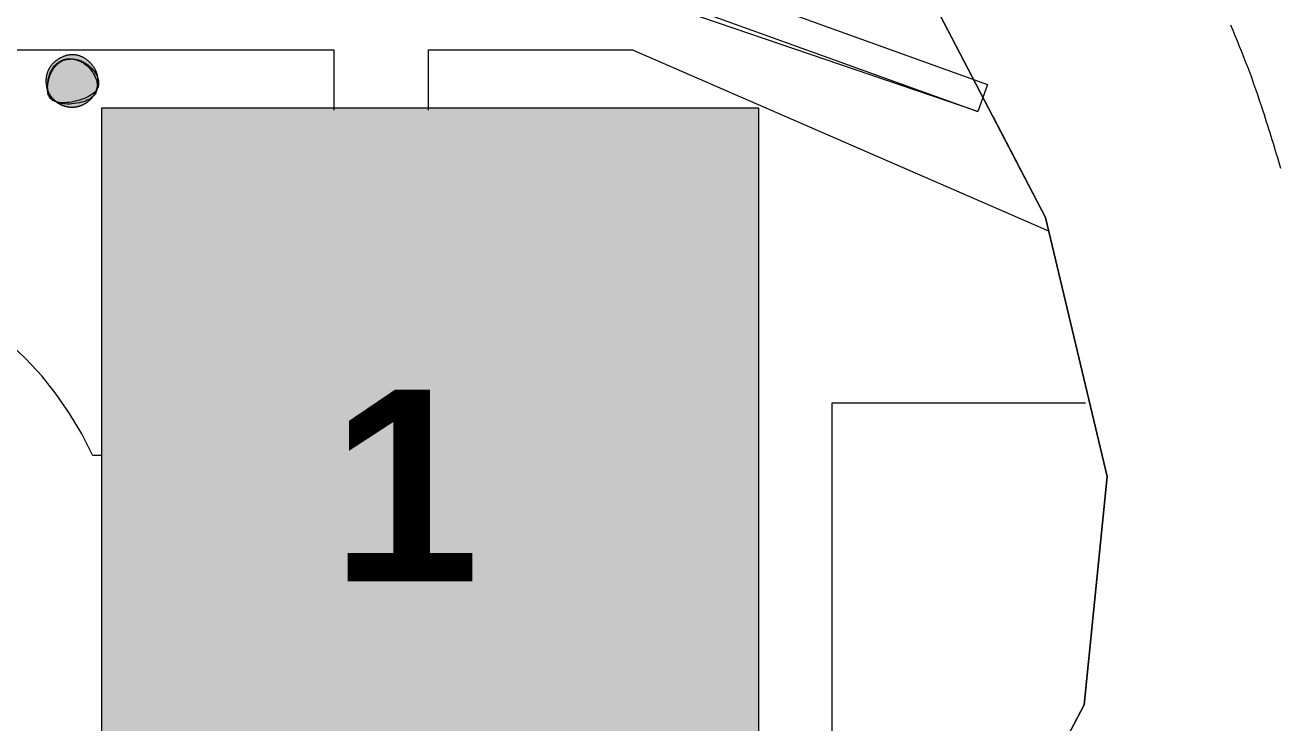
# Model space of a CAD drawing. Header units: metres. Extents: x 0.003 to 0.843, y 0.003 to 0.597.
# Drawn here: x 0.18474 to 0.2044, y 0.48256 to 0.49347 of the extents above; entities that cross this region are included whole.
import ezdxf

# ---------------------------------------------------------------- set-up
doc = ezdxf.new("R2010")
doc.units = ezdxf.units.M
doc.linetypes.add('AUSGEZOGEN', pattern=[0])
doc.linetypes.add('STRICHLINIE', pattern=[19.049999999999997, 12.7, -6.35])
doc.layers.add('Plankopf', color=7, linetype='AUSGEZOGEN', lineweight=13)
doc.styles.add('ARIAL', font='ARIAL.TTF')

msp = doc.modelspace()

# ---------------------------------------------------------------- hatches: boundary and pattern name
at = {"layer": 'Plankopf', "linetype": 'AUSGEZOGEN', "lineweight": 13, "true_color": 0xedf5de}
h = msp.add_hatch(color=7, dxfattribs=at)
h.paths.add_polyline_path([(0.1858528797024732, 0.4924521150242586), (0.1858558542990973, 0.4924568122446503), (0.1858552527829342, 0.4924551649384275)], flags=16)
h.paths.add_polyline_path([(0.1858647097101666, 0.4924707959280527), (0.1858558542990973, 0.4924568122446503), (0.1858566259853283, 0.4924589255769402), (0.1858589491946613, 0.4924656555564775), (0.1858611533955015, 0.4924724257917751), (0.1858632383360207, 0.4924792341029661), (0.1858652037643913, 0.4924860783102012), (0.1858670494287858, 0.4924929562335933), (0.1858684526459352, 0.4924985746847706), (0.1858684444623718, 0.4924983243348452), (0.1858664866610211, 0.4924801812231608), (0.1858647632684675, 0.4924710788061398), (0.1858734395780608, 0.4924884078627401), (0.1858804384908878, 0.4925068908531635), (0.1858853930079937, 0.4925255278706354), (0.1858884103450744, 0.4925442661498614), (0.1858895977178613, 0.4925630529255404), (0.1858890623420159, 0.4925818354323765), (0.1858869114332524, 0.4926005609050699), (0.1858832522072842, 0.4926191765783147), (0.1858781032734581, 0.4926379528007478), (0.1858768440648974, 0.4926483886961778), (0.1858758656539875, 0.4926554404492354), (0.1858747610746208, 0.4926624740362281), (0.1858735282715406, 0.4926694894497455), (0.1858721648288228, 0.4926764871168548), (0.1858706683305944, 0.4926834674646079), (0.1858690363609138, 0.4926904309200845), (0.1858672665038562, 0.4926973779103482), (0.1858653563435492, 0.4927043088624778), (0.1858633034640508, 0.4927112242035142), (0.1858611054494362, 0.492718124360551), (0.1858587598838157, 0.4927250097606402), (0.1858562643512646, 0.4927318808308532), (0.1858536164358758, 0.4927387379982588), (0.1858508137217245, 0.492745581689926), (0.1858478537929037, 0.4927524123329131), (0.1858447342335059, 0.4927592303542965), (0.1858414526276068, 0.4927660361811363), (0.1858380065592987, 0.4927728302405031), (0.1858343936126748, 0.4927796129594658), (0.1858306113718103, 0.4927863847650892), (0.185826657420798, 0.4927931460844393), (0.1858225293437132, 0.4927998973445915), (0.1858182247246483, 0.4928066389725996), (0.185813741147697, 0.4928133713955385), (0.185809076196934, 0.4928200950404716), (0.1858042274564522, 0.492826810334474), (0.1857991925103442, 0.4928335177046052), (0.1857939689426858, 0.492840217577937), (0.1857885543375695, 0.4928469103815332), (0.1857829462790878, 0.4928535965424603), (0.1857771423513166, 0.4928602764877892), (0.1857711408626422, 0.4928669486346812), (0.1857649430187482, 0.4928736033606874), (0.1857585507496118, 0.4928802290334652), (0.1857519659851757, 0.4928868140206528), (0.1857451906554177, 0.4928933466899016), (0.1857382266903317, 0.4928998154088745), (0.1857310760198612, 0.4929062085452051), (0.1857237405740003, 0.492912514466544), (0.1857162222827267, 0.4929187215405487), (0.1857085230759829, 0.4929248181348631), (0.1857006448837637, 0.4929307926171355), (0.1856925896360292, 0.4929366333550161), (0.1856843592627561, 0.4929423287161585), (0.1856759556939052, 0.4929478670682115), (0.1856673808594538, 0.4929532367788184), (0.1856586366893963, 0.4929584262156355), (0.1856497251136753, 0.4929634237463043), (0.1856406480622859, 0.492968217738478), (0.1856314074651704, 0.4929727965598076), (0.1856220052523409, 0.4929771485779438), (0.1856124433537229, 0.4929812621605297), (0.1856027236993109, 0.492985125675219), (0.1855928482190824, 0.4929887274896619), (0.1855828188430149, 0.492992055971502), (0.1855726375010679, 0.4929950994883939), (0.1855623061232019, 0.4929978464079909), (0.1855518266393942, 0.4930002850979299), (0.1855412009796392, 0.4930024039258679), (0.1855304310738799, 0.4930041912594543), (0.185519518852111, 0.4930056354663411), (0.1855085647716985, 0.4930067173350499), (0.1854976710242922, 0.4930074326663071), (0.1854868421412595, 0.4930077923460017), (0.1854760826539686, 0.493007807260065), (0.1854653970937696, 0.4930074882944041), (0.1854547899920301, 0.4930068463349376), (0.185444265880135, 0.4930058922675644), (0.1854338292894178, 0.4930046369782172), (0.1854234847512804, 0.493003091352794), (0.1854132367970388, 0.4930012662772179), (0.1854030899581122, 0.4929991726374028), (0.185393048765817, 0.4929968213192524), (0.1853831177515374, 0.4929942232086869), (0.185373301446642, 0.4929913891916208), (0.1853636043824803, 0.4929883301539644), (0.1853540310904378, 0.4929850569816276), (0.1853445861018649, 0.4929815805605335), (0.1853352739481462, 0.4929779117765893), (0.185326099160615, 0.4929740615157062), (0.1853170662706391, 0.492970040663804), (0.1853081798096033, 0.4929658601067954), (0.1852994443088579, 0.4929615307305858), (0.1852908642997883, 0.492957063421095), (0.1852824443137271, 0.4929524690642343), (0.1852741888820593, 0.4929477585459222), (0.1852661025361358, 0.4929429427520645), (0.1852581898073411, 0.492938032568582), (0.1852504552270257, 0.4929330388813751), (0.1852429033265398, 0.4929279725763763), (0.1852355386372861, 0.4929228445394833), (0.1852283645270796, 0.4929176638648028), (0.1852213797098015, 0.4929124324791705), (0.1852145817358161, 0.492907150517598), (0.1852079681554351, 0.4929018181151191), (0.1852015365190049, 0.4928964354067498), (0.1851952843769064, 0.4928910025274995), (0.1851892092794689, 0.4928855196124046), (0.1851833087770562, 0.4928799867964835), (0.1851775804199801, 0.4928744042147492), (0.1851720217586214, 0.4928687720022363), (0.1851666303433094, 0.4928630902939531), (0.185161403724408, 0.4928573592249181), (0.1851563394522635, 0.4928515789301637), (0.1851514350772049, 0.4928457495447046), (0.1851466881496135, 0.4928398712035592), (0.1851420962198011, 0.4928339440417526), (0.1851376568381485, 0.4928279681943064), (0.1851333675549679, 0.4928219437962412), (0.18512922592064, 0.4928158709825716), (0.1851252294854941, 0.4928097498883285), (0.1851213757998939, 0.4928035806485227), (0.1851176624141858, 0.4927973633981842), (0.1851140868786989, 0.4927910982723251), (0.1851106467437971, 0.4927847854059719), (0.1851073395598096, 0.4927784249341485), (0.185104162877117, 0.4927720169918643), (0.1851011142460492, 0.4927655617141563), (0.1850981912169344, 0.4927590592360257), (0.1850953913401718, 0.4927525096925124), (0.1850927121660555, 0.4927459132186227), (0.185090151695219, 0.4927392702901934), (0.1850877097292205, 0.4927325827462764), (0.1850853865198872, 0.4927258527667441), (0.1850831823190473, 0.4927190825314429), (0.1850810973785281, 0.4927122742202446), (0.1850791319501576, 0.4927054300130213), (0.1850772862857802, 0.4926985520896192), (0.1850755606371723, 0.4926916426299163), (0.185073955256196, 0.4926847038137717), (0.1850724703946789, 0.4926777378210404), (0.1850711063044313, 0.4926707468315958), (0.1850698632372986, 0.4926637330252925), (0.1850687414450731, 0.4926566985820041), (0.185067741179618, 0.4926496456815862), (0.1850668626927257, 0.4926425765039044), (0.1850661062362588, 0.4926354932288264), (0.1850654720620103, 0.4926283980362027), (0.1850649604218252, 0.4926212931059045), (0.1850645715675138, 0.4926141806178012), (0.1850643057509213, 0.4926070627517501), (0.1850641632238403, 0.4925999416876111), (0.1850641442381512, 0.49259281960525), (0.1850642490456291, 0.4925856986845315), (0.1850644778981191, 0.492578581105316), (0.1850648310474489, 0.4925714690474725), (0.1850653087454462, 0.4925643646908616), (0.1850659112439214, 0.4925572702153413), (0.1850666387947199, 0.4925501878007754), (0.1850674916496513, 0.492543119627037), (0.1850684700605611, 0.4925360678739826), (0.1850695740919849, 0.4925290346937877), (0.1850708030593413, 0.4925220221278623), (0.18507215609081, 0.4925150321899532), (0.1850736323145519, 0.4925080668937771), (0.1850752308586943, 0.4925011282530695), (0.1850769508514161, 0.4924942182815585), (0.1850787914208619, 0.4924873389929721), (0.1850807516951926, 0.492480492401045), (0.1850828308025532, 0.4924736805195021), (0.1850850278711222, 0.4924669053620755), (0.1850873420290439, 0.4924601689424922), (0.1850884641776062, 0.4924727730343502), (0.1850887738660897, 0.4924905778388438), (0.1850897922061004, 0.4925084499557956), (0.1850903577643381, 0.4925145856809395), (0.1850905515129674, 0.4925036839765662), (0.1850919101078326, 0.4924836068450113), (0.1850943349821986, 0.4924637105428715), (0.1850978922912364, 0.4924440828794409), (0.1851026481900654, 0.4924248116640265), (0.1851046153455686, 0.4924186602364143), (0.185103637029672, 0.492420676688656), (0.1851006386443603, 0.492427138392829), (0.1850977521173539, 0.4924336509172345), (0.1850949783204738, 0.4924402122481306), (0.1850923181255583, 0.4924468203717902), (0.185089772404463, 0.4924534732744906), (0.1850888810821686, 0.4924559288614405), (0.1850902943064222, 0.4924376889513464), (0.1850925958993651, 0.4924205714671593), (0.1850959296950707, 0.4924038448840561), (0.1851003765813519, 0.4923875900992021), (0.1851060174460046, 0.4923718880097644), (0.1851129331768765, 0.4923568195128855), (0.1851212046617638, 0.4923424655057383), (0.1851309127884617, 0.492328906885481), (0.185142138444801, 0.4923162245492622), (0.1851549625185776, 0.4923044993942526), (0.1851694658976217, 0.4922938123176173), (0.1851857294697291, 0.4922842442165002), (0.1852038341227306, 0.4922758759880708), (0.1852238607444217, 0.4922687885294827), (0.1852304560760872, 0.4922670743039271), (0.1852347220050294, 0.4922639640159128), (0.1852405495349714, 0.4922598672085919), (0.1852464467649984, 0.492255871650043), (0.1852524119332205, 0.4922519786482867), (0.1852584432777493, 0.4922481895113265), (0.1852645390366601, 0.4922445055471972), (0.1852706974480634, 0.4922409280639154), (0.185276916750053, 0.4922374583694982), (0.1852831951807047, 0.4922340977719646), (0.185289530978129, 0.4922308475793334), (0.1852959223804366, 0.4922277090996235), (0.1853023676257037, 0.4922246836408558), (0.1853088649520406, 0.4922217725110477), (0.1853154125975236, 0.4922189770182154), (0.1853220088002631, 0.4922162984703859), (0.1853286517286855, 0.4922137379995457), (0.1853353392726009, 0.4922112960335471), (0.1853420692521526, 0.4922089728242127), (0.1853488394874318, 0.4922067686233813), (0.1853556477986332, 0.4922046836828663), (0.1853624920058657, 0.4922027182544962), (0.1853693699292726, 0.4922008725901051), (0.1853762793889619, 0.4921991469415061), (0.1853832182051116, 0.492197541560533), (0.1853901841978478, 0.4921960566990178), (0.185397175187296, 0.492194692608769), (0.1854041889935995, 0.492193449541629), (0.1854112234368841, 0.492192327749413), (0.1854182763372928, 0.4921913274839522), (0.1854253455149863, 0.492190448997068), (0.1854324287900556, 0.4921896925405886), (0.1854395239826789, 0.4921890583663399), (0.1854466289129816, 0.492188546726155), (0.1854537414010893, 0.4921881578718476), (0.1854608592671285, 0.4921878920552454), (0.1854679803312764, 0.4921877495281824), (0.185475102413642, 0.4921877305424755), (0.1854822233343508, 0.4921878353499579), (0.1854893409135634, 0.4921880642024485), (0.1854964529714055, 0.4921884173517783), (0.1855035573280203, 0.4921888950497719), (0.1855106518035512, 0.4921894975482565), (0.1855177342181063, 0.4921902250990534), (0.1855248023918464, 0.492191077953989), (0.1855318541448971, 0.492192056364896), (0.1855388873250945, 0.4921931603963117), (0.1855458998910113, 0.492194389363679), (0.1855528898289305, 0.4921957423951494), (0.1855598551251181, 0.4921972186188778), (0.1855667937658217, 0.4921988171630278), (0.1855737037373247, 0.4922005371557461), (0.1855805830259099, 0.4922023777251902), (0.1855874296178431, 0.4922043379995221), (0.1855942414993897, 0.4922064171068951), (0.1856010166568154, 0.4922086141754567), (0.1856077530763858, 0.4922109283333775), (0.1856144487443841, 0.492213358708802), (0.1856211016470933, 0.4922159044298919), (0.1856277097707611, 0.4922185646247999), (0.1856342711016535, 0.4922213384216834), (0.1856407836260537, 0.4922242249486953), (0.1856472453302267, 0.4922272233339982), (0.1856536542004561, 0.4922303327057452), (0.1856600082229898, 0.4922335521920904), (0.1856663053841111, 0.4922368809211894), (0.1856725436701026, 0.4922403180211954), (0.1856787210671953, 0.4922438626202748), (0.1856848355616896, 0.4922475138465793), (0.1856908851398686, 0.4922512708282525), (0.1856968677879632, 0.4922551326934699), (0.1857027814922734, 0.4922590985703778), (0.185708624239065, 0.4922631675871235), (0.1857143940145865, 0.4922673388718772), (0.1857200888051377, 0.492271611552791), (0.1857257065969676, 0.492275984758016), (0.1857312454939837, 0.4922804574673742), (0.1857367040705426, 0.4922850280672865), (0.1857420810186083, 0.4922896947958684), (0.1857473750301802, 0.4922944558912077), (0.185752584797222, 0.4922993095914053), (0.1857577090117326, 0.4923042541345503), (0.1857627463656765, 0.4923092877587428), (0.1857676955510523, 0.4923144087020701), (0.1857725552598417, 0.4923196152026403), (0.1857773241839914, 0.4923249054985495), (0.1857820010155175, 0.4923302778278821), (0.1857865844464023, 0.4923357304287428), (0.1857910731686091, 0.4923412615392258), (0.1857954658741023, 0.4923468693974269), (0.1857997612548982, 0.4923525522414429), (0.1857923960229548, 0.4923470992439921), (0.185803490348019, 0.4923576668951919), (0.1858039580029784, 0.4923583083093695), (0.1858035410038438, 0.492357715146265), (0.1858080744465878, 0.492362033375754), (0.1858217615780136, 0.4923775667546151), (0.1858335363356687, 0.4923936427735525), (0.1858434776379014, 0.4924102048255236), (0.1858516644031485, 0.4924271963035044), (0.1858581755498283, 0.492444560600456), (0.1858630899963244, 0.4924622411093547)])
h.paths.add_polyline_path([(0.1852121441244172, 0.4922813375724891), (0.1852136578557664, 0.4922801091176357), (0.1852135145418792, 0.4922801856059573)], flags=16)
h.paths.add_polyline_path([(0.1854983086732285, 0.4929390325955328), (0.1855047592476179, 0.4929384097673574), (0.1855239342631311, 0.4929335394183163), (0.1855091218066386, 0.4929369807648741)], flags=16)
at = {"layer": 'Plankopf', "linetype": 'AUSGEZOGEN', "lineweight": 13}
msp.add_hatch(color=253, dxfattribs=at).paths.add_polyline_path([(0.1859404759109612, 0.4921783090677895), (0.1859404759109612, 0.4803920693607056), (0.1962227156811352, 0.4803920693607056), (0.1962227156811352, 0.4921783090677895)])

# ---------------------------------------------------------------- linework, layer by layer
at = {"layer": 'Plankopf', "color": 7, "linetype": 'AUSGEZOGEN', "lineweight": 13}
for p, q in [((0.1811635160177346, 0.4930851890475183), (0.1895743958297367, 0.4930851890475183)), ((0.1895743958297367, 0.4930851890475183), (0.1895743958297367, 0.4921411890686186)), ((0.191046395796835, 0.4930851890475183), (0.191046395796835, 0.4921411890686186)), ((0.191046395796835, 0.4930851890475183), (0.1942463957253093, 0.4930851890475183)), ((0.1942463957253093, 0.4930851890475183), (0.2007639368930305, 0.4902512814934767))]:
    msp.add_line(p, q, dxfattribs=at)
at = {"layer": 'Plankopf', "color": 7, "linetype": 'AUSGEZOGEN', "lineweight": 18}
for p, q in [((0.1859404759109612, 0.4803920693607056), (0.1859404759109612, 0.4921783090677895)), ((0.1859404759109612, 0.4921783090677895), (0.1962227156811352, 0.4921783090677895)), ((0.1962227156811352, 0.4921783090677895), (0.1962227156811352, 0.4803920693607056))]:
    msp.add_line(p, q, dxfattribs=at)
at = {"layer": 'Plankopf', "color": 7, "linetype": 'STRICHLINIE', "lineweight": 13}
for p, q in [((0.1973747156553861, 0.4803971893311172), (0.1973747156553861, 0.4875651891708999)), ((0.1973747156553861, 0.4875651891708999), (0.2013427155666944, 0.4875651891708999))]:
    msp.add_line(p, q, dxfattribs=at)
at = {"layer": 'Plankopf', "color": 7, "linetype": 'STRICHLINIE', "lineweight": 18}
msp.add_line((0.18579199591428, 0.4867440255228349), (0.1859404759109612, 0.4867440255228349), dxfattribs=at)
at = {"layer": 'Plankopf', "color": 7, "linetype": 'AUSGEZOGEN', "lineweight": 13}
for points in [[(0.1848531762149392, 0.4659971896529824), (0.1848766721789401, 0.467036835534941), (0.1851409692847089, 0.4693118594583343), (0.1855136316317477, 0.4704263892998574), (0.1874323567108356, 0.4723433798600645), (0.1897329746826103, 0.4737832325228196), (0.1977069247436102, 0.4782746654710918), (0.2001889530197763, 0.4806905462408595), (0.2013206698403118, 0.4828404351160448), (0.2016784305660924, 0.4864102152683986), (0.2007138272283181, 0.4904617572053594), (0.1989292938953952, 0.4938854595983426), (0.1966155808402001, 0.4968484481874234), (0.1940146265258106, 0.4988740732635279), (0.1903694497028477, 0.5007077048236083), (0.1912458998415281, 0.5052043685186345), (0.1952473805440342, 0.5037020805150924), (0.1972722754016573, 0.5025270196895745), (0.1992101340022509, 0.5010918300925564), (0.2017869386209634, 0.506249988751486)], [(0.1851409692847089, 0.4693118594583343), (0.158813983922906, 0.467369776777779), (0.1480363331383538, 0.5011668151846848), (0.1720139735782504, 0.5015588827601232), (0.1746796775806539, 0.5016073478857366), (0.1847943628518109, 0.5017278786992456), (0.1876970305307487, 0.5014542306955796), (0.1903694497028477, 0.5007077048236083), (0.1940146265258106, 0.4988740732635279), (0.1966155808402001, 0.4968484481874234), (0.1989292938953952, 0.4938854595983426), (0.2007138272283181, 0.4904617572053594), (0.2016784305660924, 0.4864102152683986), (0.2013206698403118, 0.4828404351160448), (0.2001889530197763, 0.4806905462408595), (0.1977069247436102, 0.4782746654710918), (0.1897329746826103, 0.4737832325228196), (0.1874323567108356, 0.4723433798600645), (0.1855136316317477, 0.4704263892998574), (0.1851409692847089, 0.4693118594583343)], [(0.1998933837414087, 0.492035127006021), (0.1989292938953952, 0.4938854595983426), (0.1966155808402001, 0.4968484481874234), (0.1942002338853789, 0.4987292318825876)], [(0.1811263960185642, 0.4957079039008359), (0.1908866116083271, 0.4957556342182834), (0.1998061012394974, 0.4925434247259605), (0.1996542141445601, 0.4921217009067118), (0.1910440615019615, 0.4950528430124368), (0.1908104422732634, 0.4950517233952365), (0.1811263960185642, 0.4950042703098329)], [(0.1811263960185642, 0.4952599459412086), (0.1908091450124602, 0.4953074103111944), (0.1996542141445601, 0.4921217009067118)], [(0.185519518852111, 0.4930056354663411), (0.1855085647716985, 0.4930067173350499), (0.1854976710242922, 0.4930074326663071), (0.1854868421412595, 0.4930077923460017), (0.1854760826539686, 0.493007807260065), (0.1854653970937696, 0.4930074882944041), (0.1854547899920301, 0.4930068463349376), (0.185444265880135, 0.4930058922675644), (0.1854338292894178, 0.4930046369782172), (0.1854234847512804, 0.493003091352794), (0.1854132367970388, 0.4930012662772179), (0.1854030899581122, 0.4929991726374028), (0.185393048765817, 0.4929968213192524), (0.1853831177515374, 0.4929942232086869), (0.185373301446642, 0.4929913891916208), (0.1853636043824803, 0.4929883301539644), (0.1853540310904378, 0.4929850569816276), (0.1853445861018649, 0.4929815805605335), (0.1853352739481462, 0.4929779117765893), (0.185326099160615, 0.4929740615157062), (0.1853170662706391, 0.492970040663804), (0.1853081798096033, 0.4929658601067954), (0.1852994443088579, 0.4929615307305858), (0.1852908642997883, 0.492957063421095), (0.1852824443137271, 0.4929524690642343), (0.1852741888820593, 0.4929477585459222), (0.1852661025361358, 0.4929429427520645), (0.1852581898073411, 0.492938032568582), (0.1852504552270257, 0.4929330388813751), (0.1852429033265398, 0.4929279725763763), (0.1852355386372861, 0.4929228445394833), (0.1852283645270796, 0.4929176638648028), (0.1852213797098015, 0.4929124324791705), (0.1852145817358161, 0.492907150517598), (0.1852079681554351, 0.4929018181151191), (0.1852015365190049, 0.4928964354067498), (0.1851952843769064, 0.4928910025274995), (0.1851892092794689, 0.4928855196124046), (0.1851833087770562, 0.4928799867964835), (0.1851775804199801, 0.4928744042147492), (0.1851720217586214, 0.4928687720022363), (0.1851666303433094, 0.4928630902939531), (0.185161403724408, 0.4928573592249181), (0.1851563394522635, 0.4928515789301637), (0.1851514350772049, 0.4928457495447046), (0.1851466881496135, 0.4928398712035592), (0.1851420962198011, 0.4928339440417526), (0.1851376568381485, 0.4928279681943064), (0.1851333675549679, 0.4928219437962412), (0.18512922592064, 0.4928158709825716), (0.1851252294854941, 0.4928097498883285), (0.1851213757998939, 0.4928035806485227), (0.1851176624141858, 0.4927973633981842), (0.1851140868786989, 0.4927910982723251), (0.1851106467437971, 0.4927847854059719), (0.1851073395598096, 0.4927784249341485), (0.185104162877117, 0.4927720169918643), (0.1851011142460492, 0.4927655617141563), (0.1850981912169344, 0.4927590592360257), (0.1850953913401718, 0.4927525096925124), (0.1850927121660555, 0.4927459132186227), (0.185090151695219, 0.4927392702901934), (0.1850877097292205, 0.4927325827462764), (0.1850853865198872, 0.4927258527667441), (0.1850831823190473, 0.4927190825314429), (0.1850810973785281, 0.4927122742202446), (0.1850791319501576, 0.4927054300130213), (0.1850772862857802, 0.4926985520896192), (0.1850755606371723, 0.4926916426299163), (0.185073955256196, 0.4926847038137717), (0.1850724703946789, 0.4926777378210404), (0.1850711063044313, 0.4926707468315958), (0.1850698632372986, 0.4926637330252925), (0.1850687414450731, 0.4926566985820041), (0.185067741179618, 0.4926496456815862), (0.1850668626927257, 0.4926425765039044), (0.1850661062362588, 0.4926354932288264), (0.1850654720620103, 0.4926283980362027), (0.1850649604218252, 0.4926212931059045), (0.1850645715675138, 0.4926141806178012), (0.1850643057509213, 0.4926070627517501), (0.1850641632238403, 0.4925999416876111), (0.1850641442381512, 0.49259281960525), (0.1850642490456291, 0.4925856986845315), (0.1850644778981191, 0.492578581105316), (0.1850648310474489, 0.4925714690474725), (0.1850653087454462, 0.4925643646908616), (0.1850659112439214, 0.4925572702153413), (0.1850666387947199, 0.4925501878007754), (0.1850674916496513, 0.492543119627037), (0.1850684700605611, 0.4925360678739826), (0.1850695740919849, 0.4925290346937877), (0.1850708030593413, 0.4925220221278623), (0.18507215609081, 0.4925150321899532), (0.1850736323145519, 0.4925080668937771), (0.1850752308586943, 0.4925011282530695), (0.1850769508514161, 0.4924942182815585), (0.1850787914208619, 0.4924873389929721), (0.1850807516951926, 0.492480492401045), (0.1850828308025532, 0.4924736805195021), (0.1850850278711222, 0.4924669053620755), (0.1850873420290439, 0.4924601689424922), (0.185089772404463, 0.4924534732744906), (0.1850923181255583, 0.4924468203717902), (0.1850949783204738, 0.4924402122481306), (0.1850977521173539, 0.4924336509172345), (0.1851006386443603, 0.492427138392829), (0.185103637029672, 0.492420676688656), (0.1851067464014158, 0.4924142678184298), (0.1851099658877533, 0.4924079137958975), (0.1851132946168465, 0.4924016166347724), (0.1851167317168568, 0.4923953783487928), (0.1851202763159456, 0.4923892009516871), (0.1851239275422399, 0.4923830864571892), (0.1851276845239189, 0.4923770368790188), (0.1851315463891442, 0.49237105423092), (0.1851355122660425, 0.4923651405266082), (0.1851395812827931, 0.4923592977798253), (0.1851437525675398, 0.4923535280042916), (0.1851480252484622, 0.4923478332137443), (0.1851523984536868, 0.4923422154219102), (0.1851568711630305, 0.4923366765248993), (0.1851614417629487, 0.4923312179483496), (0.1851661084915349, 0.4923258410002831), (0.1851708695868823, 0.4923205469887171), (0.1851757232870668, 0.4923153372216648), (0.1851806678302164, 0.4923102130071548), (0.1851857014544073, 0.4923051756532114), (0.1851908223977324, 0.4923002264678317), (0.1851960288983027, 0.4922953667590532), (0.1852013191942287, 0.4922905978348868), (0.1852066915235517, 0.4922859210033617), (0.1852121441244172, 0.4922813375724891), (0.1852176752349008, 0.4922768488502866), (0.185223283093096, 0.4922724561447772), (0.1852289659371137, 0.4922681607639793), (0.1852347220050294, 0.4922639640159128), (0.1852405495349714, 0.4922598672085919), (0.1852464467649984, 0.492255871650043), (0.1852524119332205, 0.4922519786482867), (0.1852584432777493, 0.4922481895113265), (0.1852645390366601, 0.4922445055471972), (0.1852706974480634, 0.4922409280639154), (0.185276916750053, 0.4922374583694982), (0.1852831951807047, 0.4922340977719646), (0.185289530978129, 0.4922308475793334), (0.1852959223804366, 0.4922277090996235), (0.1853023676257037, 0.4922246836408558), (0.1853088649520406, 0.4922217725110477), (0.1853154125975236, 0.4922189770182154), (0.1853220088002631, 0.4922162984703859), (0.1853286517286855, 0.4922137379995457), (0.1853353392726009, 0.4922112960335471), (0.1853420692521526, 0.4922089728242127), (0.1853488394874318, 0.4922067686233813), (0.1853556477986332, 0.4922046836828663), (0.1853624920058657, 0.4922027182544962), (0.1853693699292726, 0.4922008725901051), (0.1853762793889619, 0.4921991469415061), (0.1853832182051116, 0.492197541560533), (0.1853901841978478, 0.4921960566990178), (0.185397175187296, 0.492194692608769), (0.1854041889935995, 0.492193449541629), (0.1854112234368841, 0.492192327749413), (0.1854182763372928, 0.4921913274839522), (0.1854253455149863, 0.492190448997068), (0.1854324287900556, 0.4921896925405886), (0.1854395239826789, 0.4921890583663399), (0.1854466289129816, 0.492188546726155), (0.1854537414010893, 0.4921881578718476), (0.1854608592671285, 0.4921878920552454), (0.1854679803312764, 0.4921877495281824), (0.185475102413642, 0.4921877305424755), (0.1854822233343508, 0.4921878353499579), (0.1854893409135634, 0.4921880642024485), (0.1854964529714055, 0.4921884173517783), (0.1855035573280203, 0.4921888950497719), (0.1855106518035512, 0.4921894975482565), (0.1855177342181063, 0.4921902250990534), (0.1855248023918464, 0.492191077953989), (0.1855318541448971, 0.492192056364896), (0.1855388873250945, 0.4921931603963117), (0.1855458998910113, 0.492194389363679), (0.1855528898289305, 0.4921957423951494), (0.1855598551251181, 0.4921972186188778), (0.1855667937658217, 0.4921988171630278), (0.1855737037373247, 0.4922005371557461), (0.1855805830259099, 0.4922023777251902), (0.1855874296178431, 0.4922043379995221), (0.1855942414993897, 0.4922064171068951), (0.1856010166568154, 0.4922086141754567), (0.1856077530763858, 0.4922109283333775), (0.1856144487443841, 0.492213358708802), (0.1856211016470933, 0.4922159044298919), (0.1856277097707611, 0.4922185646247999), (0.1856342711016535, 0.4922213384216834), (0.1856407836260537, 0.4922242249486953), (0.1856472453302267, 0.4922272233339982), (0.1856536542004561, 0.4922303327057452), (0.1856600082229898, 0.4922335521920904), (0.1856663053841111, 0.4922368809211894), (0.1856725436701026, 0.4922403180211954), (0.1856787210671953, 0.4922438626202748), (0.1856848355616896, 0.4922475138465793), (0.1856908851398686, 0.4922512708282525), (0.1856968677879632, 0.4922551326934699), (0.1857027814922734, 0.4922590985703778), (0.185708624239065, 0.4922631675871235), (0.1857143940145865, 0.4922673388718772), (0.1857200888051377, 0.492271611552791), (0.1857257065969676, 0.492275984758016), (0.1857312454939837, 0.4922804574673742), (0.1857367040705426, 0.4922850280672865), (0.1857420810186083, 0.4922896947958684), (0.1857473750301802, 0.4922944558912077), (0.185752584797222, 0.4922993095914053), (0.1857577090117326, 0.4923042541345503), (0.1857627463656765, 0.4923092877587428), (0.1857676955510523, 0.4923144087020701), (0.1857725552598417, 0.4923196152026403), (0.1857773241839914, 0.4923249054985495), (0.1857820010155175, 0.4923302778278821), (0.1857865844464023, 0.4923357304287428), (0.1857910731686091, 0.4923412615392258), (0.1857954658741023, 0.4923468693974269), (0.1857997612548982, 0.4923525522414429), (0.1858039580029784, 0.4923583083093695), (0.1858080548102899, 0.492364135839297), (0.1858120503688313, 0.4923700330693323), (0.1858159433706015, 0.4923759982375596), (0.1858197325075475, 0.4923820295820829), (0.1858234164716854, 0.4923881253409991), (0.185826993954962, 0.4923942837523978), (0.1858304636493939, 0.4924005030543726), (0.1858338242469274, 0.4924067814850391), (0.1858370744395442, 0.4924131172824664), (0.1858402129192607, 0.4924195086847708), (0.1858432383780237, 0.4924259539300379), (0.1858461495078319, 0.492432451256369), (0.1858489450006671, 0.4924389989018537), (0.1858516235484933, 0.4924455951045971), (0.1858541840193471, 0.492452238033025), (0.1858566259853283, 0.4924589255769402), (0.1858589491946613, 0.4924656555564775), (0.1858611533955015, 0.4924724257917751), (0.1858632383360207, 0.4924792341029661), (0.1858652037643913, 0.4924860783102012), (0.1858670494287858, 0.4924929562335933), (0.1858687750773764, 0.4924998656933003), (0.1858703804583527, 0.4925068045094499), (0.1858718653198697, 0.4925137705021775), (0.1858732294101172, 0.4925207614916203), (0.1858744724772503, 0.4925277752979205), (0.1858755942694754, 0.4925348097412107), (0.1858765945349308, 0.4925418626416317), (0.1858774730218231, 0.4925489318193118), (0.1858782294782899, 0.4925560150943952), (0.1858788636525383, 0.4925631102870175), (0.185879375292741, 0.4925702152173062), (0.1858797641470347, 0.4925773277054145), (0.1858800299636449, 0.4925844455714724), (0.1858801724907085, 0.4925915666356068), (0.185880191476415, 0.4925986887179684), (0.1858800866689372, 0.4926058096386851), (0.1858798578164297, 0.4926129272178987), (0.1858795046671, 0.4926200392757442), (0.1858790269691025, 0.49262714363236), (0.1858784244706271, 0.4926342381078767), (0.1858776969198289, 0.4926413205224353), (0.1858768440648974, 0.4926483886961778), (0.1858758656539875, 0.4926554404492354), (0.1858747610746208, 0.4926624740362281), (0.1858735282715406, 0.4926694894497455), (0.1858721648288228, 0.4926764871168548), (0.1858706683305944, 0.4926834674646079), (0.1858690363609138, 0.4926904309200845), (0.1858672665038562, 0.4926973779103482), (0.1858653563435492, 0.4927043088624778), (0.1858633034640508, 0.4927112242035142), (0.1858611054494362, 0.492718124360551), (0.1858587598838157, 0.4927250097606402), (0.1858562643512646, 0.4927318808308532), (0.1858536164358758, 0.4927387379982588), (0.1858508137217245, 0.492745581689926), (0.1858478537929037, 0.4927524123329131), (0.1858447342335059, 0.4927592303542965), (0.1858414526276068, 0.4927660361811363), (0.1858380065592987, 0.4927728302405031), (0.1858343936126748, 0.4927796129594658), (0.1858306113718103, 0.4927863847650892), (0.185826657420798, 0.4927931460844393), (0.1858225293437132, 0.4927998973445915), (0.1858182247246483, 0.4928066389725996), (0.185813741147697, 0.4928133713955385), (0.185809076196934, 0.4928200950404716), (0.1858042274564522, 0.492826810334474), (0.1857991925103442, 0.4928335177046052), (0.1857939689426858, 0.492840217577937), (0.1857885543375695, 0.4928469103815332), (0.1857829462790878, 0.4928535965424603), (0.1857771423513166, 0.4928602764877892), (0.1857711408626422, 0.4928669486346812), (0.1857649430187482, 0.4928736033606874), (0.1857585507496118, 0.4928802290334652), (0.1857519659851757, 0.4928868140206528), (0.1857451906554177, 0.4928933466899016), (0.1857382266903317, 0.4928998154088745), (0.1857310760198612, 0.4929062085452051), (0.1857237405740003, 0.492912514466544), (0.1857162222827267, 0.4929187215405487), (0.1857085230759829, 0.4929248181348631), (0.1857006448837637, 0.4929307926171355), (0.1856925896360292, 0.4929366333550161), (0.1856843592627561, 0.4929423287161585), (0.1856759556939052, 0.4929478670682115), (0.1856673808594538, 0.4929532367788184), (0.1856586366893963, 0.4929584262156355), (0.1856497251136753, 0.4929634237463043), (0.1856406480622859, 0.492968217738478), (0.1856314074651704, 0.4929727965598076), (0.1856220052523409, 0.4929771485779438), (0.1856124433537229, 0.4929812621605297), (0.1856027236993109, 0.492985125675219), (0.1855928482190824, 0.4929887274896619), (0.1855828188430149, 0.492992055971502), (0.1855726375010679, 0.4929950994883939), (0.1855623061232019, 0.4929978464079909), (0.1855518266393942, 0.4930002850979299), (0.1855412009796392, 0.4930024039258679), (0.1855304310738799, 0.4930041912594543), (0.185519518852111, 0.4930056354663411)], [(0.1855476305579432, 0.4922861536602713), (0.1855039354196855, 0.4922759840766194), (0.1854629711282488, 0.4922679042344057), (0.1854246567958025, 0.4922618332364778), (0.1853889115345337, 0.4922576901856751), (0.1853556544566465, 0.4922553941848337), (0.1853248046743276, 0.4922548643367918), (0.1852962812997466, 0.4922560197443995), (0.1852700034451076, 0.4922587795104919), (0.1852458902226154, 0.4922630627379067), (0.1852238607444217, 0.4922687885294827), (0.1852038341227306, 0.4922758759880708), (0.1851857294697291, 0.4922842442165002), (0.1851694658976217, 0.4922938123176173), (0.1851549625185776, 0.4923044993942526), (0.185142138444801, 0.4923162245492622), (0.1851309127884617, 0.492328906885481), (0.1851212046617638, 0.4923424655057383), (0.1851129331768765, 0.4923568195128855), (0.1851060174460046, 0.4923718880097644), (0.1851003765813519, 0.4923875900992021), (0.1850959296950707, 0.4924038448840561), (0.1850925958993651, 0.4924205714671593), (0.1850902943064222, 0.4924376889513464), (0.185088944028446, 0.4924551164394666), (0.1850884641776062, 0.4924727730343502), (0.1850887738660897, 0.4924905778388438), (0.1850897922061004, 0.4925084499557956), (0.1850914383098257, 0.4925263084880285), (0.1850936312894345, 0.4925440725383964), (0.1850962902571314, 0.4925616612097324), (0.1850993473929895, 0.4925790052604039), (0.1851027871485929, 0.4925960820709002), (0.1851066070434293, 0.4926128806772108), (0.1851108045969858, 0.4926293901153604), (0.1851153773287335, 0.4926455994213425), (0.1851203227581591, 0.4926614976311698), (0.1851256384047338, 0.4926770737808442), (0.1851313217879448, 0.4926923169063726), (0.1851373704272799, 0.4927072160437688), (0.1851437818422091, 0.4927217602290266), (0.1851505535522378, 0.4927359384981628), (0.1851576830768014, 0.4927497398871765), (0.1851651679354221, 0.4927631534320808), (0.1851730056475533, 0.4927761681688799), (0.185181193732682, 0.4927887731335773), (0.1851897297102966, 0.4928009573621798), (0.185198611099884, 0.4928127098906957), (0.1852078354209151, 0.4928240197551318), (0.1852174001928597, 0.4928348759914925), (0.1852273029352232, 0.4928452676357861), (0.1852375411674583, 0.4928551837240152), (0.1852481124090702, 0.4928646132921963), (0.1852590141795117, 0.4928735453763243), (0.1852702439982878, 0.4928819690124064), (0.1852817993848862, 0.492889873236456), (0.1852936778587599, 0.4928972470844742), (0.1853058769394137, 0.4929040795924684), (0.1853183941463006, 0.4929103597964418), (0.1853312269989258, 0.4929160767324138), (0.1853443730167768, 0.4929212194363795), (0.1853578265792273, 0.4929257781882189), (0.1853715695053859, 0.4929297482433445), (0.1853855804743167, 0.4929331261010106), (0.1853998381649971, 0.4929359082605115), (0.1854143212564914, 0.4929380912211218), (0.1854290084277939, 0.4929396714821064), (0.1854438783579517, 0.4929406455427447), (0.1854589097259941, 0.4929410099023107), (0.185474081210933, 0.4929407610600866), (0.1854893714917979, 0.4929398955153397), (0.1855047592476179, 0.4929384097673574), (0.1855202231574233, 0.4929363003153935), (0.1855357419002251, 0.4929335636587466), (0.1855512941550707, 0.4929301962966802), (0.1855668586009719, 0.4929261947284727), (0.1855824139169581, 0.4929215554533921), (0.1855979387820763, 0.4929162749707225), (0.1856134118753034, 0.4929103497797391), (0.1856288118757038, 0.4929037763797205), (0.1856441174623069, 0.4928965512699319), (0.1856593073141246, 0.4928886709496524), (0.1856743601101864, 0.4928801319181607), (0.1856892545295219, 0.4928709306747274), (0.1857039692511428, 0.4928610637186321), (0.185718482954096, 0.4928505275491539), (0.1857327743173935, 0.4928393186655571), (0.1857468220200646, 0.4928274335671304), (0.185760604741139, 0.4928148687531325), (0.185774101159646, 0.4928016207228575), (0.1857872899545974, 0.4927876859755661), (0.1858001354892526, 0.4927730703882112), (0.1858125448636855, 0.4927578173484208), (0.1858244108621993, 0.4927419796214926), (0.1858356262690975, 0.4927256099727274), (0.1858460838686665, 0.492708761167427), (0.1858556764452274, 0.4926914859708886), (0.185864296783066, 0.4926738371484053), (0.185871837666486, 0.4926558674652829), (0.1858781918797909, 0.4926376296868221), (0.1858832522072842, 0.4926191765783147), (0.1858869114332524, 0.4926005609050699), (0.1858890623420159, 0.4925818354323765), (0.1858895977178613, 0.4925630529255404), (0.1858884103450744, 0.4925442661498614), (0.1858853930079937, 0.4925255278706354), (0.1858804384908878, 0.4925068908531635), (0.1858734395780608, 0.4924884078627401), (0.1858642890538154, 0.4924701316646792), (0.1858528797024732, 0.4924521150242586), (0.1858391043083025, 0.4924344107067937), (0.1858228556556248, 0.4924170714775828), (0.185804026528743, 0.492400150101917), (0.1857825097119264, 0.4923836993450996), (0.1857581979895129, 0.4923677719724301), (0.1857309841457888, 0.4923524207492019), (0.1857007609650404, 0.4923376984407301), (0.1856674212315885, 0.492323657812301), (0.1856308577297195, 0.4923103516292154), (0.1855909632437363, 0.4922978326567668), (0.1855476305579432, 0.4922861536602713)], [(0.1855087286664034, 0.4922431700642924), (0.1854686300846782, 0.4922389850002228), (0.1854309870404237, 0.4922368247608879), (0.1853957333785035, 0.4922366015369867), (0.1853628029437812, 0.492238227519224), (0.1853321295811028, 0.4922416148982934), (0.1853036471353319, 0.4922466758648938), (0.1852772894513321, 0.4922533226097225), (0.185252990373967, 0.492261467323483), (0.1852306837480826, 0.4922710221968719), (0.1852103034185426, 0.4922818994205877), (0.1851917832302273, 0.492294011185325), (0.185175057027949, 0.4923072696817885), (0.1851600586566055, 0.492321587100681), (0.1851467219610602, 0.4923368756326836), (0.1851349807861424, 0.4923530474685194), (0.1851247689767326, 0.4923700147988702), (0.1851160203776597, 0.4923876898144363), (0.185108668833822, 0.4924059847059216), (0.1851026481900654, 0.4924248116640265), (0.1850978922912364, 0.4924440828794409), (0.1850943349821986, 0.4924637105428715), (0.1850919101078326, 0.4924836068450113), (0.1850905515129674, 0.4925036839765662), (0.1850901930424838, 0.4925238541282297), (0.1850907685412278, 0.4925440294907048), (0.1850922118540459, 0.4925641222546851), (0.1850944568258364, 0.49258404461087), (0.1850974373014276, 0.4926037087499603), (0.1851010871256836, 0.4926230268626541), (0.1851053401434676, 0.4926419111396522), (0.185110138928916, 0.4926602875859671), (0.1851154609733091, 0.4926781374638554), (0.1851212924971997, 0.4926954558498928), (0.1851276197211583, 0.4927122378206682), (0.1851344288657379, 0.4927284784527369), (0.1851417061514913, 0.4927441728226872), (0.1851494377989893, 0.4927593160070892), (0.1851576100287841, 0.4927739030825237), (0.1851662090614296, 0.4927879291255563), (0.1851752211174781, 0.4928013892127788), (0.1851846324175175, 0.4928142784207475), (0.1851944291820838, 0.4928265918260454), (0.185204597631747, 0.4928383245052492), (0.1852151239870425, 0.4928494715349384), (0.1852259944685586, 0.4928600279916814), (0.1852371952968482, 0.4928699889520576), (0.1852487126924464, 0.4928793494926349), (0.1852605328759413, 0.4928881046900001), (0.1852726420678685, 0.4928962496207169), (0.1852850264887986, 0.4929037793613702), (0.1852976723593013, 0.4929106889885306), (0.1853105658999127, 0.4929169735787755), (0.1853236933312033, 0.492922628208677), (0.1853370408737257, 0.4929276479548125), (0.1853505947480504, 0.4929320278937585), (0.1853643411747303, 0.4929357631020858), (0.1853782663743361, 0.492938848656378), (0.1853923565673858, 0.4929412796332103), (0.1854065979744844, 0.4929430511091373), (0.1854209768161677, 0.4929441581607644), (0.1854354781901401, 0.4929445977577807), (0.1854500827026775, 0.4929443744424311), (0.1854647698371723, 0.4929434946500937), (0.185479519077069, 0.4929419648161388), (0.1854943099057428, 0.4929397913759358), (0.1855091218066386, 0.4929369807648741), (0.1855239342631311, 0.4929335394183163), (0.1855387267586656, 0.4929294737716382), (0.1855534787766338, 0.4929247902602115), (0.185568169800446, 0.4929194953194188), (0.1855827793135122, 0.4929135953846326), (0.1855972867992594, 0.4929070968912183), (0.1856116717410976, 0.4929000062745563), (0.1856259136224191, 0.4928923299700209), (0.1856399919266517, 0.4928840744129884), (0.1856538861372047, 0.49287524603883), (0.185667575737471, 0.4928658512829202), (0.185681040210895, 0.4928558965806292), (0.1856942590408519, 0.4928453883673424), (0.1857072117107864, 0.4928343330784214), (0.1857198777040911, 0.4928227371492481), (0.1857322365041756, 0.4928106070151957), (0.1857442675944672, 0.4927979491116303), (0.1857559504583585, 0.4927847698739424), (0.1857672645792595, 0.4927710757374894), (0.1857781894405973, 0.4927568731376632), (0.1857887045257819, 0.4927421685098184), (0.1857987893182058, 0.4927269682893425), (0.1858084233012961, 0.4927112789116104), (0.1858175859584802, 0.4926951068119848), (0.1858262470394892, 0.4926784667877933), (0.1858343373596008, 0.4926614070841188), (0.1858417780003613, 0.4926439843080011), (0.1858484900434217, 0.492626255066471), (0.1858543945703285, 0.4926082759665524), (0.1858594126627155, 0.4925901036152891), (0.1858634654021463, 0.4925717946197065), (0.1858664738702375, 0.4925534055868334), (0.18586835914857, 0.4925349931237161), (0.1858690423187601, 0.4925166138373734), (0.1858684444623718, 0.4924983243348452), (0.1858664866610211, 0.4924801812231608), (0.1858630899963244, 0.4924622411093547), (0.1858581755498283, 0.492444560600456), (0.1858516644031485, 0.4924271963035044), (0.1858434776379014, 0.4924102048255236), (0.1858335363356687, 0.4923936427735525), (0.1858217615780136, 0.4923775667546151), (0.1858080744465878, 0.492362033375754), (0.1857923960229548, 0.4923470992439921), (0.1857746473887135, 0.4923328209663746), (0.1857547496254624, 0.4923192551499196), (0.1857326238147834, 0.4923064584016734), (0.1857081910382921, 0.492294487328656), (0.1856813723775701, 0.4922833985379102), (0.1856520889142161, 0.4922732486364562), (0.185620261729829, 0.4922640942313351), (0.1855858119060074, 0.4922559919295814), (0.1855486605243326, 0.4922489983382266), (0.1855087286664034, 0.4922431700642924)], [(0.1998933837414087, 0.492035127006021), (0.2007138272283181, 0.4904617572053594), (0.2013050150805029, 0.4879785898411738)], [(0.2013050150805029, 0.4879785898411738), (0.2016784305660924, 0.4864102152683986), (0.2013206698403118, 0.4828404351160448), (0.2001889530197763, 0.4806905462408595), (0.1999213239834914, 0.4804296133454786), (0.1977069247436102, 0.4782746654710918)]]:
    msp.add_lwpolyline(points, dxfattribs=at)
for centre, radius, start, end in [((0.1895014285875112, 0.4873834863713031), 0.01537072614894171, 17.95630520185317, 23.32828101284434), ((0.1699251853179979, 0.4810788459213299), 0.03593713531145124, 16.40104987557156, 17.89629737062256)]:
    msp.add_arc(centre, radius, start, end, dxfattribs=at)
at = {"layer": 'Plankopf', "color": 254, "linetype": 'AUSGEZOGEN', "lineweight": 13}
for centre, radius, start, end in [((0.1895014285875112, 0.4873834863713031), 0.01537072614894171, 17.95630520185317, 23.32828101284434), ((0.1699251853179979, 0.4810788459213299), 0.03593713531145124, 16.40104987557156, 17.89629737062256)]:
    msp.add_arc(centre, radius, start, end, dxfattribs=at)
at = {"layer": 'Plankopf', "color": 7, "linetype": 'STRICHLINIE', "lineweight": 13}
msp.add_arc((0.1809919960215684, 0.4845443892384209), 0.005279999881982803, 24.61997732866385, 88.1384277769638, dxfattribs=at)

# ---------------------------------------------------------------- texts
at = {"layer": 'Plankopf', "color": 7, "linetype": 'AUSGEZOGEN', "lineweight": 18, "insert": (0.1895240960990095, 0.4847706650540567), "char_height": 0.003, "width": 0.0015, "attachment_point": 7, "style": 'ARIAL'}
msp.add_mtext('\\fArial|i0|b1|c0|p0;1', dxfattribs=at)

doc.saveas('drawing.dxf')
